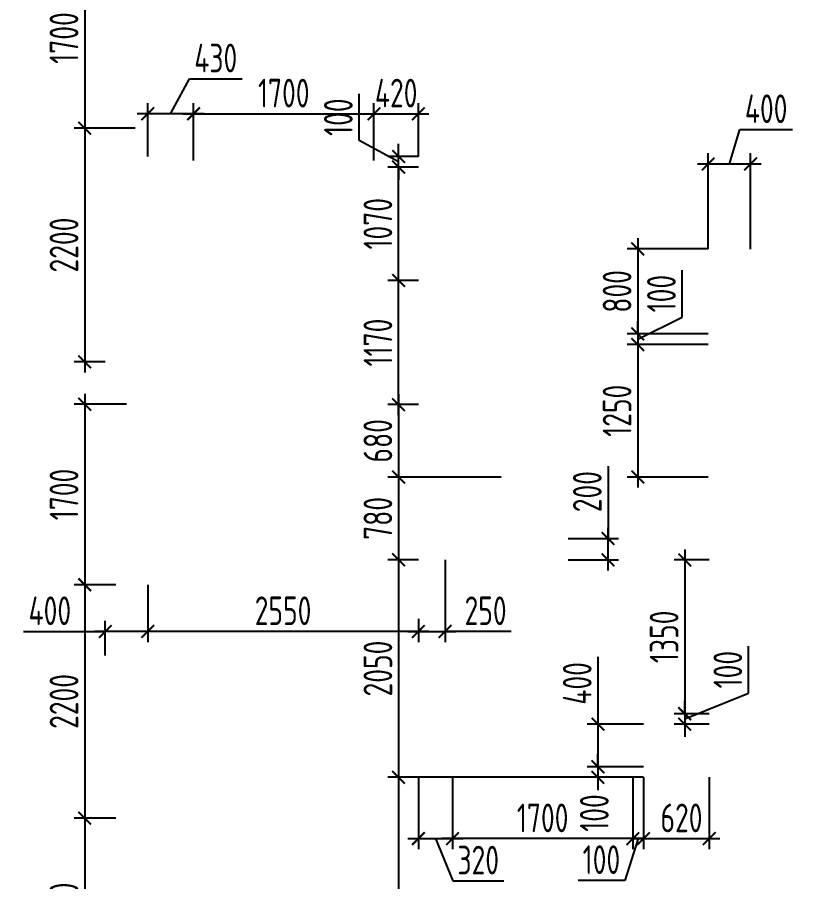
# Model space of a CAD drawing. Header units: millimetres. Extents: x -350007 to 536090, y -888 to 198380.
# Drawn here: x -66325 to -58963, y 95902 to 104048 of the extents above; entities that cross this region are included whole.
import ezdxf

# ---------------------------------------------------------------- set-up
doc = ezdxf.new("R2010")
doc.units = ezdxf.units.MM
doc.layers.add('АР_Размеры нов.', color=15, linetype='Continuous', lineweight=0)
doc.styles.add('ISOCPEUR', font='isocpeur.ttf', dxfattribs={"width": 0.7})
doc.dimstyles.new('R_100', dxfattribs={"dimtxt": 270, "dimasz": 120, "dimexe": 100, "dimexo": 0, "dimgap": 60, "dimtad": 1, "dimdec": 0, "dimrnd": 5, "dimzin": 0, "dimdsep": 46, "dimtxsty": 'ISOCPEUR', "dimblk": 'ARCHTICK', "dimcen": 0, "dimdle": 100, "dimclrd": 256, "dimclre": 256, "dimclrt": 256, "dimadec": 0, "dimazin": 0, "dimtfac": 2, "dimtdec": 0, "dimtofl": 0, "dimtmove": 1, "dimatfit": 3, "dimfxl": 1, "dimtvp": 3, "dimtolj": 1, "dimtzin": 0, "dimarcsym": 0})

# ---------------------------------------------------------------- blocks, each defined once
blk = doc.blocks.new('_ArchTick')
at = {"color": 0, "linetype": 'ByBlock', "const_width": 0.15}
blk.add_lwpolyline([(-0.5, -0.5), (0.5, 0.5)], dxfattribs=at)
blk = doc.blocks.new('*D2596')
at = {"layer": 'АР_Размеры нов.', "lineweight": -2, "ltscale": 100, "transparency": 16777216}
for p, q in [((-64664.3, 102697.1), (-64664.3, 103238.6)), ((-62964.3, 102697.1), (-62964.3, 103238.6)), ((-64764.3, 103138.6), (-62864.3, 103138.6))]:
    blk.add_line(p, q, dxfattribs=at)
at = {"layer": 'АР_Размеры нов.', "lineweight": -2, "ltscale": 100, "transparency": 16777216, "xscale": 120, "yscale": 120, "zscale": 120, "rotation": 180}
blk.add_blockref('_ArchTick', (-64664.3, 103138.6), dxfattribs=at)
at = {"layer": 'АР_Размеры нов.', "lineweight": -2, "ltscale": 100, "transparency": 16777216, "xscale": 120, "yscale": 120, "zscale": 120}
blk.add_blockref('_ArchTick', (-62964.3, 103138.6), dxfattribs=at)
at = {"layer": 'АР_Размеры нов.', "ltscale": 100, "transparency": 16777216, "insert": (-63814.3, 103333.6), "char_height": 270, "attachment_point": 5, "style": 'ISOCPEUR'}
blk.add_mtext('\\A1;1700', dxfattribs=at)
blk = doc.blocks.new('*D2597')
at = {"layer": 'АР_Размеры нов.', "lineweight": -2, "ltscale": 100, "transparency": 16777216}
for p, q in [((-65689.6, 96600.7), (-65689.6, 94700.7)), ((-65395.8, 96500.7), (-65789.6, 96500.7)), ((-65175.8, 94800.7), (-65789.6, 94800.7))]:
    blk.add_line(p, q, dxfattribs=at)
at = {"layer": 'АР_Размеры нов.', "lineweight": -2, "ltscale": 100, "transparency": 16777216, "xscale": 120, "yscale": 120, "zscale": 120}
for p, rotation in [((-65689.6, 96500.7), 90), ((-65689.6, 94800.7), 270)]:
    blk.add_blockref('_ArchTick', p, dxfattribs=dict(at, rotation=rotation))
at = {"layer": 'АР_Размеры нов.', "ltscale": 100, "transparency": 16777216, "insert": (-65884.6, 95650.7), "char_height": 270, "attachment_point": 5, "rotation": 90, "style": 'ISOCPEUR'}
blk.add_mtext('\\A1;1700', dxfattribs=at)
blk = doc.blocks.new('*D2598')
at = {"layer": 'АР_Размеры нов.', "lineweight": -2, "ltscale": 100, "transparency": 16777216}
for p, q in [((-65689.6, 104802.7), (-65689.6, 102902.7)), ((-65215.8, 104702.7), (-65789.6, 104702.7)), ((-65215.8, 103002.7), (-65789.6, 103002.7))]:
    blk.add_line(p, q, dxfattribs=at)
at = {"layer": 'АР_Размеры нов.', "lineweight": -2, "ltscale": 100, "transparency": 16777216, "xscale": 120, "yscale": 120, "zscale": 120}
for p, rotation in [((-65689.6, 104702.7), 90), ((-65689.6, 103002.7), 270)]:
    blk.add_blockref('_ArchTick', p, dxfattribs=dict(at, rotation=rotation))
at = {"layer": 'АР_Размеры нов.', "ltscale": 100, "transparency": 16777216, "insert": (-65884.6, 103852.7), "char_height": 270, "attachment_point": 5, "rotation": 90, "style": 'ISOCPEUR'}
blk.add_mtext('\\A1;1700', dxfattribs=at)
blk = doc.blocks.new('*D2661')
at = {"layer": 'АР_Размеры нов.', "lineweight": -2, "ltscale": 100, "transparency": 16777216}
for p, q in [((-65689.6, 100500.7), (-65689.6, 98600.7)), ((-65295.8, 100400.7), (-65789.6, 100400.7)), ((-65395.8, 98700.7), (-65789.6, 98700.7))]:
    blk.add_line(p, q, dxfattribs=at)
at = {"layer": 'АР_Размеры нов.', "lineweight": -2, "ltscale": 100, "transparency": 16777216, "xscale": 120, "yscale": 120, "zscale": 120}
for p, rotation in [((-65689.6, 100400.7), 90), ((-65689.6, 98700.7), 270)]:
    blk.add_blockref('_ArchTick', p, dxfattribs=dict(at, rotation=rotation))
at = {"layer": 'АР_Размеры нов.', "ltscale": 100, "transparency": 16777216, "insert": (-65884.6, 99550.7), "char_height": 270, "attachment_point": 5, "rotation": 90, "style": 'ISOCPEUR'}
blk.add_mtext('\\A1;1700', dxfattribs=at)
blk = doc.blocks.new('*D2716')
at = {"layer": 'АР_Размеры нов.', "lineweight": -2, "ltscale": 100, "transparency": 16777216}
for p, q in [((-62545.9, 96885.7), (-62545.9, 96208)), ((-62225.2, 96885.7), (-62225.2, 96208)), ((-62645.9, 96308), (-62125.2, 96308)), ((-62385.5, 96308), (-62221.4, 95910.4)), ((-62221.4, 95910.4), (-61742.3, 95910.4))]:
    blk.add_line(p, q, dxfattribs=at)
at = {"layer": 'АР_Размеры нов.', "lineweight": -2, "ltscale": 100, "transparency": 16777216, "xscale": 120, "yscale": 120, "zscale": 120, "rotation": 180}
blk.add_blockref('_ArchTick', (-62545.9, 96308), dxfattribs=at)
at = {"layer": 'АР_Размеры нов.', "lineweight": -2, "ltscale": 100, "transparency": 16777216, "xscale": 120, "yscale": 120, "zscale": 120}
blk.add_blockref('_ArchTick', (-62225.2, 96308), dxfattribs=at)
at = {"layer": 'АР_Размеры нов.', "ltscale": 100, "transparency": 16777216, "insert": (-61981.9, 96105.4), "char_height": 270, "attachment_point": 5, "style": 'ISOCPEUR'}
blk.add_mtext('\\A1;320', dxfattribs=at)
blk = doc.blocks.new('*D2717')
at = {"layer": 'АР_Размеры нов.', "lineweight": -2, "ltscale": 100, "transparency": 16777216}
for p, q in [((-62225.2, 96885.7), (-62225.2, 96208)), ((-60525.2, 96885.6), (-60525.2, 96208)), ((-60425.2, 96308), (-62325.2, 96308))]:
    blk.add_line(p, q, dxfattribs=at)
at = {"layer": 'АР_Размеры нов.', "lineweight": -2, "ltscale": 100, "transparency": 16777216, "xscale": 120, "yscale": 120, "zscale": 120, "rotation": 180}
blk.add_blockref('_ArchTick', (-62225.2, 96308), dxfattribs=at)
at = {"layer": 'АР_Размеры нов.', "lineweight": -2, "ltscale": 100, "transparency": 16777216, "xscale": 120, "yscale": 120, "zscale": 120}
blk.add_blockref('_ArchTick', (-60525.2, 96308), dxfattribs=at)
at = {"layer": 'АР_Размеры нов.', "ltscale": 100, "transparency": 16777216, "insert": (-61375.2, 96503), "char_height": 270, "attachment_point": 5, "style": 'ISOCPEUR'}
blk.add_mtext('\\A1;1700', dxfattribs=at)
blk = doc.blocks.new('*D2732')
at = {"layer": 'АР_Размеры нов.', "lineweight": -2, "ltscale": 100, "transparency": 16777216}
for p, q in [((-62732.3, 100497.7), (-62732.3, 99615.7)), ((-62545.9, 100397.7), (-62832.3, 100397.7)), ((-61765.9, 99715.7), (-62832.3, 99715.7))]:
    blk.add_line(p, q, dxfattribs=at)
at = {"layer": 'АР_Размеры нов.', "lineweight": -2, "ltscale": 100, "transparency": 16777216, "xscale": 120, "yscale": 120, "zscale": 120}
for p, rotation in [((-62732.3, 100397.7), 90), ((-62732.3, 99715.7), 270)]:
    blk.add_blockref('_ArchTick', p, dxfattribs=dict(at, rotation=rotation))
at = {"layer": 'АР_Размеры нов.', "ltscale": 100, "transparency": 16777216, "insert": (-62927.3, 100056.7), "char_height": 270, "attachment_point": 5, "rotation": 90, "style": 'ISOCPEUR'}
blk.add_mtext('\\A1;680', dxfattribs=at)
blk = doc.blocks.new('*D2833')
at = {"layer": 'АР_Размеры нов.', "lineweight": -2, "ltscale": 100, "transparency": 16777216}
for p, q in [((-62732.3, 99815.7), (-62732.3, 98835.7)), ((-62545.9, 99715.7), (-62832.3, 99715.7)), ((-62545.9, 98935.7), (-62832.3, 98935.7))]:
    blk.add_line(p, q, dxfattribs=at)
at = {"layer": 'АР_Размеры нов.', "lineweight": -2, "ltscale": 100, "transparency": 16777216, "xscale": 120, "yscale": 120, "zscale": 120}
for p, rotation in [((-62732.3, 99715.7), 90), ((-62732.3, 98935.7), 270)]:
    blk.add_blockref('_ArchTick', p, dxfattribs=dict(at, rotation=rotation))
at = {"layer": 'АР_Размеры нов.', "ltscale": 100, "transparency": 16777216, "insert": (-62927.3, 99325.7), "char_height": 270, "attachment_point": 5, "rotation": 90, "style": 'ISOCPEUR'}
blk.add_mtext('\\A1;780', dxfattribs=at)
blk = doc.blocks.new('*D2838')
at = {"layer": 'АР_Размеры нов.', "lineweight": -2, "ltscale": 100, "transparency": 16777216}
for p, q in [((-60035.7, 99033.9), (-60035.7, 97385.4)), ((-59805.5, 98933.9), (-60135.7, 98933.9)), ((-59805.6, 97485.4), (-60135.7, 97485.4))]:
    blk.add_line(p, q, dxfattribs=at)
at = {"layer": 'АР_Размеры нов.', "lineweight": -2, "ltscale": 100, "transparency": 16777216, "xscale": 120, "yscale": 120, "zscale": 120}
for p, rotation in [((-60035.7, 98933.9), 90), ((-60035.7, 97485.4), 270)]:
    blk.add_blockref('_ArchTick', p, dxfattribs=dict(at, rotation=rotation))
at = {"layer": 'АР_Размеры нов.', "ltscale": 100, "transparency": 16777216, "insert": (-60230.7, 98209.6), "char_height": 270, "attachment_point": 5, "rotation": 90, "style": 'ISOCPEUR'}
blk.add_mtext('\\A1;1350', dxfattribs=at)
blk = doc.blocks.new('*D2270')
at = {"layer": 'АР_Размеры нов.', "lineweight": -2, "ltscale": 500, "transparency": 16777216}
for p, q in [((-62964.3, 102697.1), (-62964.3, 103238.6)), ((-62545.9, 102735.7), (-62545.9, 103238.6)), ((-63064.3, 103138.6), (-62445.9, 103138.6))]:
    blk.add_line(p, q, dxfattribs=at)
at = {"layer": 'АР_Размеры нов.', "lineweight": -2, "ltscale": 500, "transparency": 16777216, "xscale": 120, "yscale": 120, "zscale": 120, "rotation": 180}
blk.add_blockref('_ArchTick', (-62964.3, 103138.6), dxfattribs=at)
at = {"layer": 'АР_Размеры нов.', "lineweight": -2, "ltscale": 500, "transparency": 16777216, "xscale": 120, "yscale": 120, "zscale": 120}
blk.add_blockref('_ArchTick', (-62545.9, 103138.6), dxfattribs=at)
at = {"layer": 'АР_Размеры нов.', "lineweight": 13, "ltscale": 500, "transparency": 16777216, "insert": (-62755.1, 103333.6), "char_height": 270, "attachment_point": 5, "style": 'ISOCPEUR'}
blk.add_mtext('\\A1;420', dxfattribs=at)
blk = doc.blocks.new('*D2271')
at = {"layer": 'АР_Размеры нов.', "lineweight": -2, "ltscale": 500, "transparency": 16777216}
for p, q in [((-64880, 103138.6), (-64703.9, 103469.1)), ((-64703.9, 103469.1), (-64205.9, 103469.1)), ((-65095.8, 102736.6), (-65095.8, 103238.6)), ((-64664.3, 102697.1), (-64664.3, 103238.6)), ((-64564.3, 103138.6), (-65195.8, 103138.6))]:
    blk.add_line(p, q, dxfattribs=at)
at = {"layer": 'АР_Размеры нов.', "lineweight": -2, "ltscale": 500, "transparency": 16777216, "xscale": 120, "yscale": 120, "zscale": 120, "rotation": 180}
blk.add_blockref('_ArchTick', (-65095.8, 103138.6), dxfattribs=at)
at = {"layer": 'АР_Размеры нов.', "lineweight": -2, "ltscale": 500, "transparency": 16777216, "xscale": 120, "yscale": 120, "zscale": 120}
blk.add_blockref('_ArchTick', (-64664.3, 103138.6), dxfattribs=at)
at = {"layer": 'АР_Размеры нов.', "lineweight": 13, "ltscale": 500, "transparency": 16777216, "insert": (-64454.9, 103664.1), "char_height": 270, "attachment_point": 5, "style": 'ISOCPEUR'}
blk.add_mtext('\\A1;430', dxfattribs=at)
blk = doc.blocks.new('*D2272')
at = {"layer": 'АР_Размеры нов.', "lineweight": -2, "ltscale": 500, "transparency": 16777216}
for p, q in [((-59615.9, 102666.1), (-59518.4, 102991.1)), ((-59518.4, 102991.1), (-59020.4, 102991.1)), ((-59815.9, 101865.7), (-59815.9, 102766.1)), ((-59415.9, 101864.1), (-59415.9, 102766.1)), ((-59915.9, 102666.1), (-59315.9, 102666.1))]:
    blk.add_line(p, q, dxfattribs=at)
at = {"layer": 'АР_Размеры нов.', "lineweight": -2, "ltscale": 500, "transparency": 16777216, "xscale": 120, "yscale": 120, "zscale": 120, "rotation": 180}
blk.add_blockref('_ArchTick', (-59815.9, 102666.1), dxfattribs=at)
at = {"layer": 'АР_Размеры нов.', "lineweight": -2, "ltscale": 500, "transparency": 16777216, "xscale": 120, "yscale": 120, "zscale": 120}
blk.add_blockref('_ArchTick', (-59415.9, 102666.1), dxfattribs=at)
at = {"layer": 'АР_Размеры нов.', "lineweight": 13, "ltscale": 500, "transparency": 16777216, "insert": (-59269.4, 103186.1), "char_height": 270, "attachment_point": 5, "style": 'ISOCPEUR'}
blk.add_mtext('\\A1;400', dxfattribs=at)
blk = doc.blocks.new('*D2273')
at = {"layer": 'АР_Размеры нов.', "lineweight": -2, "ltscale": 500, "transparency": 16777216}
for p, q in [((-60478.9, 101965.7), (-60478.9, 100964.1)), ((-59815.9, 101865.7), (-60578.9, 101865.7)), ((-59815.9, 101064.1), (-60578.9, 101064.1))]:
    blk.add_line(p, q, dxfattribs=at)
at = {"layer": 'АР_Размеры нов.', "lineweight": -2, "ltscale": 500, "transparency": 16777216, "xscale": 120, "yscale": 120, "zscale": 120}
for p, rotation in [((-60478.9, 101865.7), 90), ((-60478.9, 101064.1), 270)]:
    blk.add_blockref('_ArchTick', p, dxfattribs=dict(at, rotation=rotation))
at = {"layer": 'АР_Размеры нов.', "lineweight": 13, "ltscale": 500, "transparency": 16777216, "insert": (-60673.9, 101464.9), "char_height": 270, "attachment_point": 5, "rotation": 90, "style": 'ISOCPEUR'}
blk.add_mtext('\\A1;800', dxfattribs=at)
blk = doc.blocks.new('*D2274')
at = {"layer": 'АР_Размеры нов.', "lineweight": -2, "ltscale": 500, "transparency": 16777216}
for p, q in [((-60061.3, 101223.2), (-60061.3, 101664.5)), ((-60478.9, 101014.1), (-60061.3, 101223.2)), ((-60478.9, 101064.1), (-60478.9, 101184.1)), ((-59815.9, 101064.1), (-60578.9, 101064.1)), ((-60478.9, 101064.1), (-60478.9, 100964.1)), ((-59815.9, 100964.1), (-60578.9, 100964.1)), ((-60478.9, 100964.1), (-60478.9, 100844.1))]:
    blk.add_line(p, q, dxfattribs=at)
at = {"layer": 'АР_Размеры нов.', "lineweight": -2, "ltscale": 500, "transparency": 16777216, "xscale": 120, "yscale": 120, "zscale": 120}
for p, rotation in [((-60478.9, 101064.1), 270), ((-60478.9, 100964.1), 90)]:
    blk.add_blockref('_ArchTick', p, dxfattribs=dict(at, rotation=rotation))
at = {"layer": 'АР_Размеры нов.', "lineweight": 13, "ltscale": 500, "transparency": 16777216, "insert": (-60256.3, 101443.9), "char_height": 270, "attachment_point": 5, "rotation": 90, "style": 'ISOCPEUR'}
blk.add_mtext('\\A1;100', dxfattribs=at)
blk = doc.blocks.new('*D2275')
at = {"layer": 'АР_Размеры нов.', "lineweight": -2, "ltscale": 500, "transparency": 16777216}
for p, q in [((-62732.3, 99035.7), (-62732.3, 96785.7)), ((-62545.9, 98935.7), (-62832.3, 98935.7)), ((-62545.9, 96885.7), (-62832.3, 96885.7))]:
    blk.add_line(p, q, dxfattribs=at)
at = {"layer": 'АР_Размеры нов.', "lineweight": -2, "ltscale": 500, "transparency": 16777216, "xscale": 120, "yscale": 120, "zscale": 120}
for p, rotation in [((-62732.3, 98935.7), 90), ((-62732.3, 96885.7), 270)]:
    blk.add_blockref('_ArchTick', p, dxfattribs=dict(at, rotation=rotation))
at = {"layer": 'АР_Размеры нов.', "lineweight": 13, "ltscale": 500, "transparency": 16777216, "insert": (-62927.3, 97910.7), "char_height": 270, "attachment_point": 5, "rotation": 90, "style": 'ISOCPEUR'}
blk.add_mtext('\\A1;2050', dxfattribs=at)
blk = doc.blocks.new('*D2277')
at = {"layer": 'АР_Размеры нов.', "lineweight": -2, "ltscale": 500, "transparency": 16777216}
for p, q in [((-65689.6, 103102.7), (-65689.6, 100700.7)), ((-65215.8, 103002.7), (-65789.6, 103002.7)), ((-65495.8, 100800.7), (-65789.6, 100800.7))]:
    blk.add_line(p, q, dxfattribs=at)
at = {"layer": 'АР_Размеры нов.', "lineweight": -2, "ltscale": 500, "transparency": 16777216, "xscale": 120, "yscale": 120, "zscale": 120}
for p, rotation in [((-65689.6, 103002.7), 90), ((-65689.6, 100800.7), 270)]:
    blk.add_blockref('_ArchTick', p, dxfattribs=dict(at, rotation=rotation))
at = {"layer": 'АР_Размеры нов.', "lineweight": 13, "ltscale": 500, "transparency": 16777216, "insert": (-65884.6, 101901.7), "char_height": 270, "attachment_point": 5, "rotation": 90, "style": 'ISOCPEUR'}
blk.add_mtext('\\A1;2200', dxfattribs=at)
blk = doc.blocks.new('*D2332')
at = {"layer": 'АР_Размеры нов.', "lineweight": -2, "ltscale": 500, "transparency": 16777216}
for p, q in [((-60525.2, 96574.4), (-60525.2, 96208)), ((-60425.2, 96572.8), (-60425.2, 96208)), ((-60525.2, 96308), (-60645.2, 96308)), ((-60475.2, 96308), (-60600.8, 95914.6)), ((-60525.2, 96308), (-60425.2, 96308)), ((-60425.2, 96308), (-60305.2, 96308)), ((-60600.8, 95914.6), (-61042.1, 95914.6))]:
    blk.add_line(p, q, dxfattribs=at)
at = {"layer": 'АР_Размеры нов.', "lineweight": -2, "ltscale": 500, "transparency": 16777216, "xscale": 120, "yscale": 120, "zscale": 120}
blk.add_blockref('_ArchTick', (-60525.2, 96308), dxfattribs=at)
at = {"layer": 'АР_Размеры нов.', "lineweight": -2, "ltscale": 500, "transparency": 16777216, "xscale": 120, "yscale": 120, "zscale": 120, "rotation": 180}
blk.add_blockref('_ArchTick', (-60425.2, 96308), dxfattribs=at)
at = {"layer": 'АР_Размеры нов.', "lineweight": 13, "ltscale": 500, "transparency": 16777216, "insert": (-60821.4, 96109.6), "char_height": 270, "attachment_point": 5, "style": 'ISOCPEUR'}
blk.add_mtext('\\A1;100', dxfattribs=at)
blk = doc.blocks.new('*D3485')
at = {"layer": 'АР_Размеры нов.', "lineweight": -2, "transparency": 16777216}
for p, q in [((-62732.3, 96985.7), (-62732.3, 92735.7)), ((-60425.2, 96885.7), (-62832.3, 96885.7)), ((-60425.1, 92835.7), (-62832.3, 92835.7))]:
    blk.add_line(p, q, dxfattribs=at)
at = {"layer": 'АР_Размеры нов.', "lineweight": -2, "transparency": 16777216, "xscale": 120, "yscale": 120, "zscale": 120}
for p, rotation in [((-62732.3, 96885.7), 90), ((-62732.3, 92835.7), 270)]:
    blk.add_blockref('_ArchTick', p, dxfattribs=dict(at, rotation=rotation))
at = {"layer": 'АР_Размеры нов.', "transparency": 16777216, "insert": (-62927.3, 94860.7), "char_height": 270, "attachment_point": 5, "rotation": 90, "style": 'ISOCPEUR'}
blk.add_mtext('\\A1;4050', dxfattribs=at)
blk = doc.blocks.new('*D3486')
at = {"layer": 'АР_Размеры нов.', "lineweight": -2, "transparency": 16777216}
for p, q in [((-60425.2, 96885.7), (-60425.2, 96208)), ((-59805.7, 96885.7), (-59805.7, 96208)), ((-60525.2, 96308), (-59705.7, 96308))]:
    blk.add_line(p, q, dxfattribs=at)
at = {"layer": 'АР_Размеры нов.', "lineweight": -2, "transparency": 16777216, "xscale": 120, "yscale": 120, "zscale": 120, "rotation": 180}
blk.add_blockref('_ArchTick', (-60425.2, 96308), dxfattribs=at)
at = {"layer": 'АР_Размеры нов.', "lineweight": -2, "transparency": 16777216, "xscale": 120, "yscale": 120, "zscale": 120}
blk.add_blockref('_ArchTick', (-59805.7, 96308), dxfattribs=at)
at = {"layer": 'АР_Размеры нов.', "transparency": 16777216, "insert": (-60067, 96503), "char_height": 270, "attachment_point": 5, "style": 'ISOCPEUR'}
blk.add_mtext('\\A1;620', dxfattribs=at)
blk = doc.blocks.new('*D4128')
at = {"layer": 'АР_Размеры нов.', "lineweight": -2, "transparency": 16777216}
for p, q in [((-60759.4, 99817.4), (-60759.4, 99135.7)), ((-60759.4, 98835.7), (-60759.4, 99235.7)), ((-61135.7, 99135.7), (-60659.4, 99135.7)), ((-61135.7, 98935.7), (-60659.4, 98935.7))]:
    blk.add_line(p, q, dxfattribs=at)
at = {"layer": 'АР_Размеры нов.', "lineweight": -2, "transparency": 16777216, "xscale": 120, "yscale": 120, "zscale": 120}
for p, rotation in [((-60759.4, 99135.7), 90), ((-60759.4, 98935.7), 270)]:
    blk.add_blockref('_ArchTick', p, dxfattribs=dict(at, rotation=rotation))
at = {"layer": 'АР_Размеры нов.', "transparency": 16777216, "insert": (-60954.4, 99577.8), "char_height": 270, "attachment_point": 5, "rotation": 90, "style": 'ISOCPEUR'}
blk.add_mtext('\\A1;200', dxfattribs=at)
blk = doc.blocks.new('*D4139')
at = {"layer": 'АР_Размеры нов.', "lineweight": -2, "transparency": 16777216}
for p, q in [((-59435.5, 97679.6), (-59435.5, 98120.9)), ((-60037, 97436), (-59435.5, 97679.6)), ((-60037, 97485.4), (-60037, 97605.4)), ((-59805.7, 97485.4), (-60137, 97485.4)), ((-60037, 97485.4), (-60037, 97386.7)), ((-59805.7, 97386.7), (-60137, 97386.7)), ((-60037, 97386.7), (-60037, 97266.7))]:
    blk.add_line(p, q, dxfattribs=at)
at = {"layer": 'АР_Размеры нов.', "lineweight": -2, "transparency": 16777216, "xscale": 120, "yscale": 120, "zscale": 120}
for p, rotation in [((-60037, 97485.4), 270), ((-60037, 97386.7), 90)]:
    blk.add_blockref('_ArchTick', p, dxfattribs=dict(at, rotation=rotation))
at = {"layer": 'АР_Размеры нов.', "transparency": 16777216, "insert": (-59630.5, 97900.2), "char_height": 270, "attachment_point": 5, "rotation": 90, "style": 'ISOCPEUR'}
blk.add_mtext('\\A1;100', dxfattribs=at)
blk = doc.blocks.new('*D4140')
at = {"layer": 'АР_Размеры нов.', "lineweight": -2, "transparency": 16777216}
for p, q in [((-60854.2, 98019.8), (-60854.2, 97386.7)), ((-60854.2, 97486.7), (-60854.2, 96885.7)), ((-60425.2, 97386.7), (-60954.2, 97386.7)), ((-60425.2, 96985.7), (-60954.2, 96985.7))]:
    blk.add_line(p, q, dxfattribs=at)
at = {"layer": 'АР_Размеры нов.', "lineweight": -2, "transparency": 16777216, "xscale": 120, "yscale": 120, "zscale": 120}
for p, rotation in [((-60854.2, 97386.7), 90), ((-60854.2, 96985.7), 270)]:
    blk.add_blockref('_ArchTick', p, dxfattribs=dict(at, rotation=rotation))
at = {"layer": 'АР_Размеры нов.', "transparency": 16777216, "insert": (-61049.2, 97770.8), "char_height": 270, "attachment_point": 5, "rotation": 90, "style": 'ISOCPEUR'}
blk.add_mtext('\\A1;400', dxfattribs=at)
blk = doc.blocks.new('*D4141')
at = {"layer": 'АР_Размеры нов.', "lineweight": -2, "transparency": 16777216}
for p, q in [((-60854.2, 96985.7), (-60854.2, 97105.7)), ((-60425.2, 96985.7), (-60954.2, 96985.7)), ((-60425.2, 96885.7), (-60954.2, 96885.7)), ((-60854.2, 96885.7), (-60854.2, 96765.7))]:
    blk.add_line(p, q, dxfattribs=at)
at = {"layer": 'АР_Размеры нов.', "lineweight": -2, "transparency": 16777216, "xscale": 120, "yscale": 120, "zscale": 120}
for p, rotation in [((-60854.2, 96985.7), 270), ((-60854.2, 96885.7), 90)]:
    blk.add_blockref('_ArchTick', p, dxfattribs=dict(at, rotation=rotation))
at = {"layer": 'АР_Размеры нов.', "transparency": 16777216, "insert": (-60888.3, 96549.1), "char_height": 270, "attachment_point": 5, "rotation": 90, "style": 'ISOCPEUR'}
blk.add_mtext('\\A1;100', dxfattribs=at)
blk = doc.blocks.new('*D4143')
at = {"layer": 'АР_Размеры нов.', "lineweight": -2, "transparency": 16777216}
for p, q in [((-62732.3, 100297.7), (-62732.3, 101667.7)), ((-62545.9, 101567.7), (-62832.3, 101567.7)), ((-62545.9, 100397.7), (-62832.3, 100397.7))]:
    blk.add_line(p, q, dxfattribs=at)
at = {"layer": 'АР_Размеры нов.', "lineweight": -2, "transparency": 16777216, "xscale": 120, "yscale": 120, "zscale": 120}
for p, rotation in [((-62732.3, 101567.7), 90), ((-62732.3, 100397.7), 270)]:
    blk.add_blockref('_ArchTick', p, dxfattribs=dict(at, rotation=rotation))
at = {"layer": 'АР_Размеры нов.', "transparency": 16777216, "insert": (-62927.3, 100982.7), "char_height": 270, "attachment_point": 5, "rotation": 90, "style": 'ISOCPEUR'}
blk.add_mtext('\\A1;1170', dxfattribs=at)
blk = doc.blocks.new('*D4144')
at = {"layer": 'АР_Размеры нов.', "lineweight": -2, "transparency": 16777216}
for p, q in [((-62732.3, 101467.7), (-62732.3, 102736.6)), ((-62545.9, 102636.6), (-62832.3, 102636.6)), ((-62545.9, 101567.7), (-62832.3, 101567.7))]:
    blk.add_line(p, q, dxfattribs=at)
at = {"layer": 'АР_Размеры нов.', "lineweight": -2, "transparency": 16777216, "xscale": 120, "yscale": 120, "zscale": 120}
for p, rotation in [((-62732.3, 102636.6), 90), ((-62732.3, 101567.7), 270)]:
    blk.add_blockref('_ArchTick', p, dxfattribs=dict(at, rotation=rotation))
at = {"layer": 'АР_Размеры нов.', "transparency": 16777216, "insert": (-62927.3, 102102.2), "char_height": 270, "attachment_point": 5, "rotation": 90, "style": 'ISOCPEUR'}
blk.add_mtext('\\A1;1070', dxfattribs=at)
blk = doc.blocks.new('*D4149')
at = {"layer": 'АР_Размеры нов.', "lineweight": -2, "transparency": 16777216}
for p, q in [((-65689.6, 98800.7), (-65689.6, 96400.7)), ((-65395.8, 98700.7), (-65789.6, 98700.7)), ((-65502.7, 96500.7), (-65789.6, 96500.7))]:
    blk.add_line(p, q, dxfattribs=at)
at = {"layer": 'АР_Размеры нов.', "lineweight": -2, "transparency": 16777216, "xscale": 120, "yscale": 120, "zscale": 120}
for p, rotation in [((-65689.6, 98700.7), 90), ((-65689.6, 96500.7), 270)]:
    blk.add_blockref('_ArchTick', p, dxfattribs=dict(at, rotation=rotation))
at = {"layer": 'АР_Размеры нов.', "transparency": 16777216, "insert": (-65884.6, 97600.7), "char_height": 270, "attachment_point": 5, "rotation": 90, "style": 'ISOCPEUR'}
blk.add_mtext('\\A1;2200', dxfattribs=at)
blk = doc.blocks.new('*D4150')
at = {"layer": 'АР_Размеры нов.', "lineweight": -2, "transparency": 16777216}
for p, q in [((-65095.8, 98700.7), (-65095.8, 98160.1)), ((-62545.9, 98378.7), (-62545.9, 98160.1)), ((-62445.9, 98260.1), (-65195.8, 98260.1))]:
    blk.add_line(p, q, dxfattribs=at)
at = {"layer": 'АР_Размеры нов.', "lineweight": -2, "transparency": 16777216, "xscale": 120, "yscale": 120, "zscale": 120, "rotation": 180}
blk.add_blockref('_ArchTick', (-65095.8, 98260.1), dxfattribs=at)
at = {"layer": 'АР_Размеры нов.', "lineweight": -2, "transparency": 16777216, "xscale": 120, "yscale": 120, "zscale": 120}
blk.add_blockref('_ArchTick', (-62545.9, 98260.1), dxfattribs=at)
at = {"layer": 'АР_Размеры нов.', "transparency": 16777216, "insert": (-63820.8, 98455.1), "char_height": 270, "attachment_point": 5, "style": 'ISOCPEUR'}
blk.add_mtext('\\A1;2550', dxfattribs=at)
blk = doc.blocks.new('*D4151')
at = {"layer": 'АР_Размеры нов.', "lineweight": -2, "transparency": 16777216}
for p, q in [((-65095.8, 98700.7), (-65095.8, 98160.1)), ((-65495.8, 98034.2), (-65495.8, 98360.1)), ((-66267.1, 98260.1), (-65495.8, 98260.1)), ((-64995.8, 98260.1), (-65595.8, 98260.1))]:
    blk.add_line(p, q, dxfattribs=at)
at = {"layer": 'АР_Размеры нов.', "lineweight": -2, "transparency": 16777216, "xscale": 120, "yscale": 120, "zscale": 120, "rotation": 180}
blk.add_blockref('_ArchTick', (-65495.8, 98260.1), dxfattribs=at)
at = {"layer": 'АР_Размеры нов.', "lineweight": -2, "transparency": 16777216, "xscale": 120, "yscale": 120, "zscale": 120}
blk.add_blockref('_ArchTick', (-65095.8, 98260.1), dxfattribs=at)
at = {"layer": 'АР_Размеры нов.', "transparency": 16777216, "insert": (-66018.1, 98455.1), "char_height": 270, "attachment_point": 5, "style": 'ISOCPEUR'}
blk.add_mtext('\\A1;400', dxfattribs=at)
blk = doc.blocks.new('*D4152')
at = {"layer": 'АР_Размеры нов.', "lineweight": -2, "transparency": 16777216}
for p, q in [((-62294.1, 98935.7), (-62294.1, 98160.1)), ((-62545.9, 98378.7), (-62545.9, 98160.1)), ((-62645.9, 98260.1), (-62194.1, 98260.1)), ((-61673.1, 98260.1), (-62294.1, 98260.1))]:
    blk.add_line(p, q, dxfattribs=at)
at = {"layer": 'АР_Размеры нов.', "lineweight": -2, "transparency": 16777216, "xscale": 120, "yscale": 120, "zscale": 120, "rotation": 180}
blk.add_blockref('_ArchTick', (-62545.9, 98260.1), dxfattribs=at)
at = {"layer": 'АР_Размеры нов.', "lineweight": -2, "transparency": 16777216, "xscale": 120, "yscale": 120, "zscale": 120}
blk.add_blockref('_ArchTick', (-62294.1, 98260.1), dxfattribs=at)
at = {"layer": 'АР_Размеры нов.', "transparency": 16777216, "insert": (-61912.7, 98455.1), "char_height": 270, "attachment_point": 5, "style": 'ISOCPEUR'}
blk.add_mtext('\\A1;250', dxfattribs=at)
blk = doc.blocks.new('*D4171')
at = {"layer": 'АР_Размеры нов.', "lineweight": -2, "transparency": 16777216}
for p, q in [((-63105.2, 102886), (-63105.2, 103327.3)), ((-62732.3, 102686.2), (-63105.2, 102886)), ((-62732.3, 102735.7), (-62732.3, 102855.7)), ((-62545.9, 102735.7), (-62832.3, 102735.7)), ((-62732.3, 102636.6), (-62732.3, 102735.7)), ((-62545.9, 102636.6), (-62832.3, 102636.6)), ((-62732.3, 102636.6), (-62732.3, 102516.6))]:
    blk.add_line(p, q, dxfattribs=at)
at = {"layer": 'АР_Размеры нов.', "lineweight": -2, "transparency": 16777216, "xscale": 120, "yscale": 120, "zscale": 120}
for p, rotation in [((-62732.3, 102735.7), 270), ((-62732.3, 102636.6), 90)]:
    blk.add_blockref('_ArchTick', p, dxfattribs=dict(at, rotation=rotation))
at = {"layer": 'АР_Размеры нов.', "transparency": 16777216, "insert": (-63300.2, 103106.6), "char_height": 270, "attachment_point": 5, "rotation": 90, "style": 'ISOCPEUR'}
blk.add_mtext('\\A1;100', dxfattribs=at)
blk = doc.blocks.new('*D4180')
at = {"layer": 'АР_Размеры нов.', "lineweight": -2, "transparency": 16777216}
for p, q in [((-60478.9, 101064.1), (-60478.9, 99615.7)), ((-59815.9, 100964.1), (-60578.9, 100964.1)), ((-59815.9, 99715.7), (-60578.9, 99715.7))]:
    blk.add_line(p, q, dxfattribs=at)
at = {"layer": 'АР_Размеры нов.', "lineweight": -2, "transparency": 16777216, "xscale": 120, "yscale": 120, "zscale": 120}
for p, rotation in [((-60478.9, 100964.1), 90), ((-60478.9, 99715.7), 270)]:
    blk.add_blockref('_ArchTick', p, dxfattribs=dict(at, rotation=rotation))
at = {"layer": 'АР_Размеры нов.', "transparency": 16777216, "insert": (-60673.9, 100339.9), "char_height": 270, "attachment_point": 5, "rotation": 90, "style": 'ISOCPEUR'}
blk.add_mtext('\\A1;1250', dxfattribs=at)

msp = doc.modelspace()

# ---------------------------------------------------------------- dimensions: what is measured, and where the dimension line sits
at = {"layer": 'АР_Размеры нов.', "ltscale": 100}
for base, p1, p2, override, picture, middle in [((-65689.6, 103002.7), (-65215.8, 104702.7), (-65215.8, 103002.7), {"dimpost": '\\X', "dimfxl": 2.5, "dimarcsym": 2}, '*D2598', (-65884.6, 103852.7)), ((-65689.6, 98700.7), (-65295.8, 100400.7), (-65395.8, 98700.7), {"dimpost": '\\X', "dimfxl": 2.5, "dimarcsym": 2}, '*D2661', (-65884.6, 99550.7)), ((-62732.3, 98935.7), (-62545.9, 99715.7), (-62545.9, 98935.7), {"dimpost": '\\X', "dimfxl": 2.5, "dimarcsym": 1}, '*D2833', (-62927.3, 99325.7)), ((-65689.6, 94800.7), (-65395.8, 96500.7), (-65175.8, 94800.7), {"dimpost": '\\X', "dimfxl": 2.5, "dimarcsym": 2}, '*D2597', (-65884.6, 95650.7))]:
    dim = msp.add_linear_dim(base=base, p1=p1, p2=p2, angle=90, dimstyle='R_100', override=override, dxfattribs=at)
    dim.commit()
    dim.dimension.update_dxf_attribs({"geometry": picture, "text_midpoint": middle})
at = {"layer": 'АР_Размеры нов.', "lineweight": 13, "ltscale": 500}
for base, p1, p2, override, picture, middle in [((-65095.7591, 103138.5936), (-64664.2797, 102697.1478), (-65095.7591, 102736.6415), {"dimpost": '\\X', "dimfxl": 2.5, "dimarcsym": 1}, '*D2271', (-64643.9321, 103469.0576)), ((-62545.9, 103138.6), (-62964.3, 102697.1), (-62545.9, 102735.7), {"dimpost": '\\X', "dimfxl": 2.5, "dimarcsym": 1}, '*D2270', (-62755.1, 103138.6)), ((-60425.2, 96308), (-60525.2, 96574.4), (-60425.2, 96572.8), {"dimpost": '\\X'}, '*D2332', (-60660.8, 95914.6))]:
    dim = msp.add_linear_dim(base=base, p1=p1, p2=p2, dimstyle='R_100', override=override, dxfattribs=at)
    dim.commit()
    dim.dimension.update_dxf_attribs({"geometry": picture, "text_midpoint": middle, "dimtype": 160})
at = {"layer": 'АР_Размеры нов.', "ltscale": 100}
for base, p1, p2, picture, middle in [((-62964.3, 103138.6), (-64664.3, 102697.1), (-62964.3, 102697.1), '*D2596', (-63814.3, 103333.6)), ((-62225.2, 96308), (-60525.2, 96885.6), (-62225.2, 96885.7), '*D2717', (-61375.2, 96503))]:
    dim = msp.add_linear_dim(base=base, p1=p1, p2=p2, dimstyle='R_100', override={"dimpost": '\\X', "dimfxl": 2.5, "dimarcsym": 1}, dxfattribs=at)
    dim.commit()
    dim.dimension.update_dxf_attribs({"geometry": picture, "text_midpoint": middle})
at = {"layer": 'АР_Размеры нов.'}
for base, p1, p2, picture, middle in [((-62732.3, 102735.7), (-62545.9, 102636.6), (-62545.9, 102735.7), '*D4171', (-63105.2, 102946)), ((-60759.4, 99135.7), (-61135.7, 98935.7), (-61135.7, 99135.7), '*D4128', (-60745.5, 99577.8)), ((-60037, 97386.7), (-59805.7, 97485.4), (-59805.7, 97386.7), '*D4139', (-59435.5, 97739.6)), ((-60854.2, 96985.7), (-60425.2, 97386.7), (-60425.2, 96985.7), '*D4140', (-60806.3, 97770.8)), ((-60854.2, 96885.7), (-60425.2, 96985.7), (-60425.2, 96885.7), '*D4141', (-60693.3, 96549.1))]:
    dim = msp.add_linear_dim(base=base, p1=p1, p2=p2, angle=90, dimstyle='R_100', override={"dimpost": '\\X'}, dxfattribs=at)
    dim.commit()
    dim.dimension.update_dxf_attribs({"geometry": picture, "text_midpoint": middle, "dimtype": 160})
at = {"layer": 'АР_Размеры нов.', "lineweight": 13, "ltscale": 500}
dim = msp.add_linear_dim(base=(-59415.9, 102666.1), p1=(-59815.9, 101865.7), p2=(-59415.9, 101864.1), dimstyle='R_100', override={"dimpost": '\\X'}, dxfattribs=at)
dim.commit()
dim.dimension.update_dxf_attribs({"geometry": '*D2272', "text_midpoint": (-59458.4, 103186.1)})
for base, p1, p2, override, picture, middle in [((-65689.6, 100800.7), (-65215.8, 103002.7), (-65495.8, 100800.7), {"dimpost": '\\X', "dimfxl": 2.5, "dimarcsym": 2}, '*D2277', (-65884.6, 101901.7)), ((-60478.9, 101064.1), (-59815.9, 101865.7), (-59815.9, 101064.1), {"dimpost": '\\X'}, '*D2273', (-60673.9, 101464.9)), ((-62732.3, 96885.7), (-62545.9, 98935.7), (-62545.9, 96885.7), {"dimpost": '\\X', "dimfxl": 2.5, "dimarcsym": 1}, '*D2275', (-62927.3, 97910.7))]:
    dim = msp.add_linear_dim(base=base, p1=p1, p2=p2, angle=90, dimstyle='R_100', override=override, dxfattribs=at)
    dim.commit()
    dim.dimension.update_dxf_attribs({"geometry": picture, "text_midpoint": middle})
at = {"layer": 'АР_Размеры нов.'}
for base, p1, p2, override, picture, middle in [((-62732.3, 102636.6), (-62545.9, 101567.7), (-62545.9, 102636.6), {"dimpost": '\\X', "dimfxl": 2.5, "dimarcsym": 2}, '*D4144', (-62927.3, 102102.2)), ((-62732.3, 101567.7), (-62545.9, 100397.7), (-62545.9, 101567.7), {"dimpost": '\\X', "dimfxl": 2.5, "dimarcsym": 2}, '*D4143', (-62927.3, 100982.7)), ((-60478.9, 99715.7), (-59815.9, 100964.1), (-59815.9, 99715.7), {"dimpost": '\\X'}, '*D4180', (-60673.9, 100339.9)), ((-65689.6, 96500.7), (-65395.8, 98700.7), (-65502.7, 96500.7), {"dimpost": '\\X', "dimfxl": 2.5, "dimarcsym": 2}, '*D4149', (-65884.6, 97600.7)), ((-62732.3, 92835.7), (-60425.2, 96885.7), (-60425.1, 92835.7), {"dimpost": '\\X'}, '*D3485', (-62927.3, 94860.7))]:
    dim = msp.add_linear_dim(base=base, p1=p1, p2=p2, angle=90, dimstyle='R_100', override=override, dxfattribs=at)
    dim.commit()
    dim.dimension.update_dxf_attribs({"geometry": picture, "text_midpoint": middle})
at = {"layer": 'АР_Размеры нов.', "lineweight": 13, "ltscale": 500}
dim = msp.add_linear_dim(base=(-60478.9, 100964.1), p1=(-59815.9, 101064.1), p2=(-59815.9, 100964.1), angle=90, dimstyle='R_100', override={"dimpost": '\\X'}, dxfattribs=at)
dim.commit()
dim.dimension.update_dxf_attribs({"geometry": '*D2274', "text_midpoint": (-60061.3, 101283.2), "dimtype": 160})
at = {"layer": 'АР_Размеры нов.', "ltscale": 100}
dim = msp.add_linear_dim(base=(-62732.3, 99715.7), p1=(-62545.9, 100397.7), p2=(-61765.9, 99715.7), angle=90, dimstyle='R_100', override={"dimpost": '\\X', "dimfxl": 2.5, "dimarcsym": 2}, dxfattribs=at)
dim.commit()
dim.dimension.update_dxf_attribs({"geometry": '*D2732', "text_midpoint": (-62732.3, 100056.7), "dimtype": 160})
dim = msp.add_linear_dim(base=(-60035.7, 97485.4), p1=(-59805.5, 98933.9), p2=(-59805.6, 97485.4), angle=90, text='1350', dimstyle='R_100', override={"dimpost": '\\X', "dimfxl": 2.5, "dimarcsym": 1}, dxfattribs=at)
dim.commit()
dim.dimension.update_dxf_attribs({"geometry": '*D2838', "text_midpoint": (-60230.7, 98209.6)})
at = {"layer": 'АР_Размеры нов.'}
for base, p1, p2, picture, middle in [((-62294.1, 98260.1), (-62545.9, 98378.7), (-62294.1, 98935.7), '*D4152', (-61912.7, 98405.2)), ((-65495.8, 98260.1), (-65095.8, 98700.7), (-65495.8, 98034.2), '*D4151', (-66018.1, 98057.2)), ((-59805.7242, 96307.9938), (-60425.2087, 96885.6825), (-59805.7242, 96885.6825), '*D3486', (-60066.9647, 96307.9938))]:
    dim = msp.add_linear_dim(base=base, p1=p1, p2=p2, dimstyle='R_100', override={"dimpost": '\\X'}, dxfattribs=at)
    dim.commit()
    dim.dimension.update_dxf_attribs({"geometry": picture, "text_midpoint": middle, "dimtype": 160})
dim = msp.add_linear_dim(base=(-65095.8, 98260.1), p1=(-62545.9, 98378.7), p2=(-65095.8, 98700.7), dimstyle='R_100', override={"dimpost": '\\X'}, dxfattribs=at)
dim.commit()
dim.dimension.update_dxf_attribs({"geometry": '*D4150', "text_midpoint": (-63820.8, 98455.1)})
at = {"layer": 'АР_Размеры нов.', "ltscale": 100}
dim = msp.add_linear_dim(base=(-62225.2, 96308), p1=(-62545.9, 96885.7), p2=(-62225.2, 96885.7), dimstyle='R_100', override={"dimpost": '\\X', "dimfxl": 2.5, "dimarcsym": 1}, dxfattribs=at)
dim.commit()
dim.dimension.update_dxf_attribs({"geometry": '*D2716', "text_midpoint": (-62161.4, 95910.4), "dimtype": 160})

doc.saveas('drawing.dxf')
